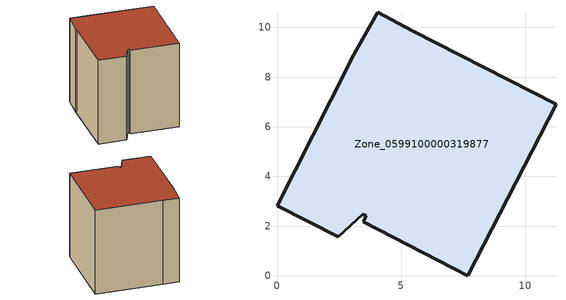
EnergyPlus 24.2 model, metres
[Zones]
Zone_0599100000319877
 floor ground (C_G): 11.23,6.91 7.68,0 3.47,2.17 3.59,2.41 3.45,2.49 2.46,1.56 0,2.82 2.89,8.5 3.01,8.76 4.05,10.61 5.45,9.87 z3.83
 wall outside (C_F): 2.46,1.56 3.45,2.49 3.59,2.41 3.47,2.17 7.68,0 11.23,6.91 5.45,9.87 4.05,10.61 3.01,8.76 2.89,8.5 0,2.82 2.46,1.56 z3.83:12.48
 roof outside (C_R): 3.59,2.41 3.47,2.17 7.68,0 11.23,6.91 5.45,9.87 4.05,10.61 3.01,8.76 2.89,8.5 0,2.82 2.46,1.56 3.45,2.49 z12.48
[BUILDING]
Pand.0599100000319877: North Axis=0; Terrain=City; Loads Convergence Tolerance Value=0.04; Temperature Convergence Tolerance Value=0.4; Solar Distribution=FullExterior; Maximum Number of Warmup Days=25; Minimum Number of Warmup Days=1
[Site:Location]
Rotterdam.The.Hague.AP_ZH_NLD Design_Conditions: Latitude=51.96; Longitude=4.45; Time Zone=1; Elevation=-4.5
[SITE:GROUNDTEMPERATURE:BUILDINGSURFACE]
18, 18, 18, 18, 18, 18, 18, 18, 18, 18, 18, 18
[MATERIAL] Thermal Absorptance=0.9; Solar Absorptance=0.7; Visible Absorptance=0.7
Name | Roughness | Thickness | Conductivity | Density | Specific Heat
G.TI.1992-2005 | MediumSmooth | 0.15 | 0.06 | 540 | 1210
F.TI.1992-2005 | Rough | 0.3 | 0.12 | 1920 | 840
R.TI.1992-2005 | MediumRough | 0.2 | 0.08 | 1500 | 1000
[CONSTRUCTION]
C_G: G.TI.1992-2005
C_F: F.TI.1992-2005
C_R: R.TI.1992-2005
[ZONE]
Zone_0599100000319877: Type=1; Multiplier=1; Ceiling Height=Autocalculate; Volume=Autocalculate; Floor Area=autocalculate; Part of Total Floor Area=Yes
[ZONEINFILTRATION:DESIGNFLOWRATE]
Infil_Zone_0599100000319877: Zone or ZoneList or Space or SpaceList=Zone_0599100000319877; Schedule=AlwaysOn; Design Flow Rate Calculation Method=Flow/Area; Flow Rate per Floor Area=0.0015; Constant Term Coefficient=1; Temperature Term Coefficient=0; Velocity Term Coefficient=0; Velocity Squared Term Coefficient=0
[HVACTEMPLATE:ZONE:IDEALLOADSAIRSYSTEM]
Zone_0599100000319877: Maximum Heating Supply Air Temperature=50; Minimum Cooling Supply Air Temperature=13; Maximum Heating Supply Air Humidity Ratio=0.0156; Minimum Cooling Supply Air Humidity Ratio=0.0077; Heating Limit=NoLimit; Cooling Limit=NoLimit; Dehumidification Control Type=ConstantSensibleHeatRatio; Cooling Sensible Heat Ratio=0.7; Dehumidification Setpoint=60; Humidification Control Type=None; Humidification Setpoint=30; Outdoor Air Method=None; Outdoor Air Flow Rate per Person=0.00944; Outdoor Air Flow Rate per Zone Floor Area=0; Outdoor Air Flow Rate per Zone=0; Demand Controlled Ventilation Type=None; Outdoor Air Economizer Type=NoEconomizer; Heat Recovery Type=None; Sensible Heat Recovery Effectiveness=0.7; Latent Heat Recovery Effectiveness=0.65
[ZONECONTROL:THERMOSTAT]
ThermostatControl_Zone_0599100000319877: Zone or ZoneList=Zone_0599100000319877; Control Type Schedule=DualSetpointControlType; Control 1=Thermostat_Zone_0599100000319877; Temperature Difference Between Cutout And Setpoint=0
[THERMOSTATSETPOINT:DUALSETPOINT]
Thermostat_Zone_0599100000319877: Heating Setpoint Temperature Schedule=HeatingSetpoint_Zone_0599100000319877; Cooling Setpoint Temperature Schedule=CoolingSetpoint_Zone_0599100000319877
[SCHEDULE:COMPACT]
HeatingSetpoint_Zone_0599100000319877: Through: 12/31, For: AllDays, Until: 24:00, 21
CoolingSetpoint_Zone_0599100000319877: Through: 12/31, For: AllDays, Until: 24:00, 24
DualSetpointControlType: Through: 12/31, For: AllDays, Until: 24:00, 4
AlwaysOn: Through: 12/31, For: AllDays, Until: 24:00, 1
